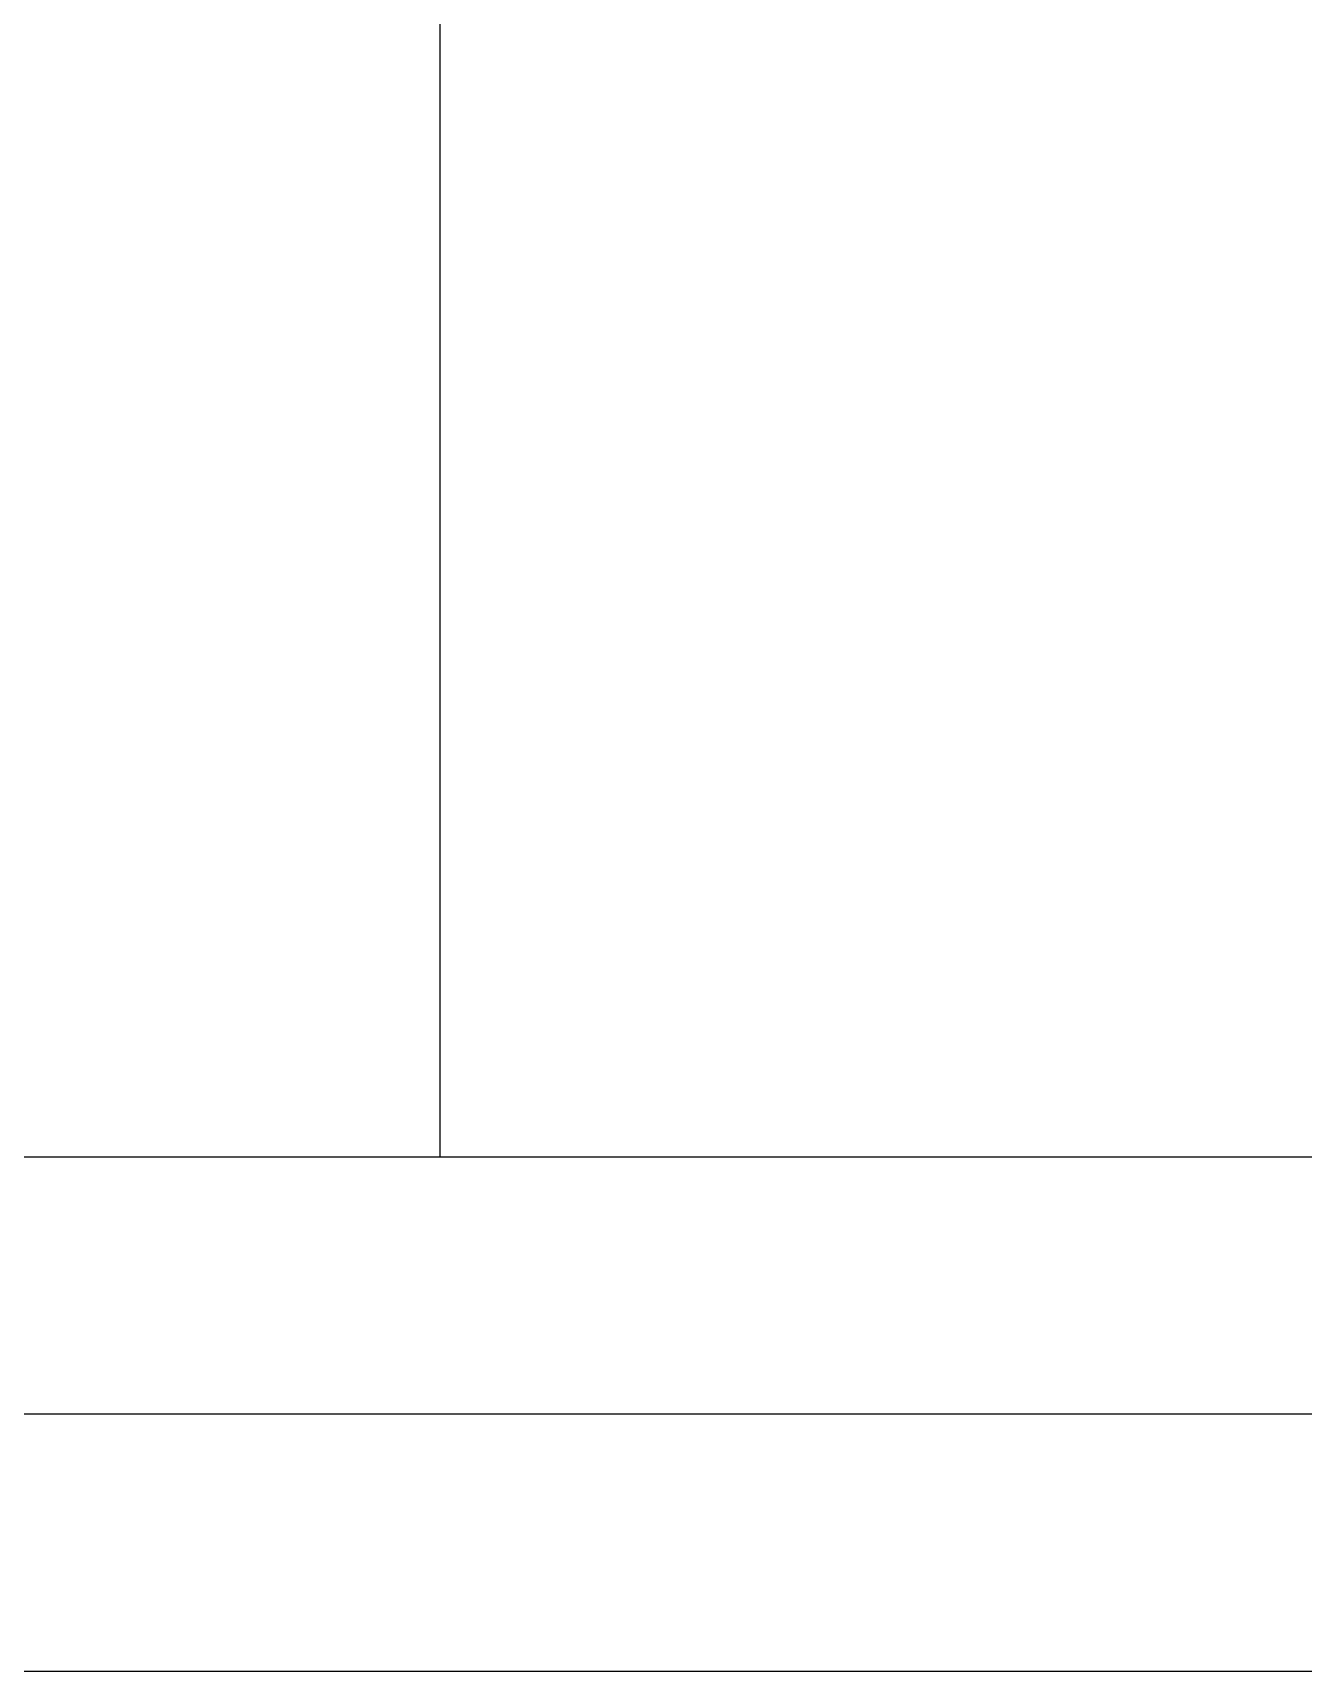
# Model space of a CAD drawing. Extents: x 152195838 to 323921156, y 365159662 to 730681027.
# Drawn here: x 161268720 to 161269460, y 365193763 to 365194719 of the extents above; entities that cross this region are included whole.
import ezdxf

# ---------------------------------------------------------------- set-up
doc = ezdxf.new("R2010")
doc.units = 0
doc.header["$MEASUREMENT"] = 0
doc.linetypes.add('CEN', pattern=[63, 60, -1, 1, -1])
for name, color, linetype in [('4A.TEC CEN', 1, 'CEN'), ('4A.TEC 단열재', 252, 'CONTINUOUS'), ('4A.TEC 마감선 1', 6, 'CONTINUOUS'), ('4A.TEC 벽체 1', 2, 'CONTINUOUS'), ('text', 3, 'CONTINUOUS'), ('㈜SE&C 기둥', 2, 'CONTINUOUS')]:
    doc.layers.add(name, color=color, linetype=linetype)

# ---------------------------------------------------------------- blocks, each defined once
blk = doc.blocks.new('zw$280B')
at = {"layer": '㈜SE&C 기둥', "color": 8, "ltscale": 0.5, "elevation": -1666.67}
blk.add_lwpolyline([(950, 7650), (950, 0)], dxfattribs=at)

msp = doc.modelspace()

# ---------------------------------------------------------------- linework, layer by layer
at = {"layer": '4A.TEC CEN', "color": 8, "ltscale": 500}
msp.add_line((161217434.11, 365194063.33), (161448798.99, 365194063.33), dxfattribs=at)
at = {"layer": '4A.TEC 단열재'}
msp.add_lwpolyline([(161268106.94, 365193913.33), (161308066.94, 365193913.33)], dxfattribs=at)
at = {"layer": '4A.TEC 마감선 1'}
msp.add_lwpolyline([(161268106.94, 365194063.33), (161308066.94, 365194063.33)], dxfattribs=at)
at = {"layer": '4A.TEC 벽체 1'}
msp.add_lwpolyline([(161268106.94, 365193763.33), (161358206.94, 365193763.33)], dxfattribs=at)

# ---------------------------------------------------------------- block references
at = {"layer": 'text'}
msp.add_blockref('zw$280B', (161268006.94, 365194063.33, 1666.67), dxfattribs=at)

doc.saveas('drawing.dxf')
